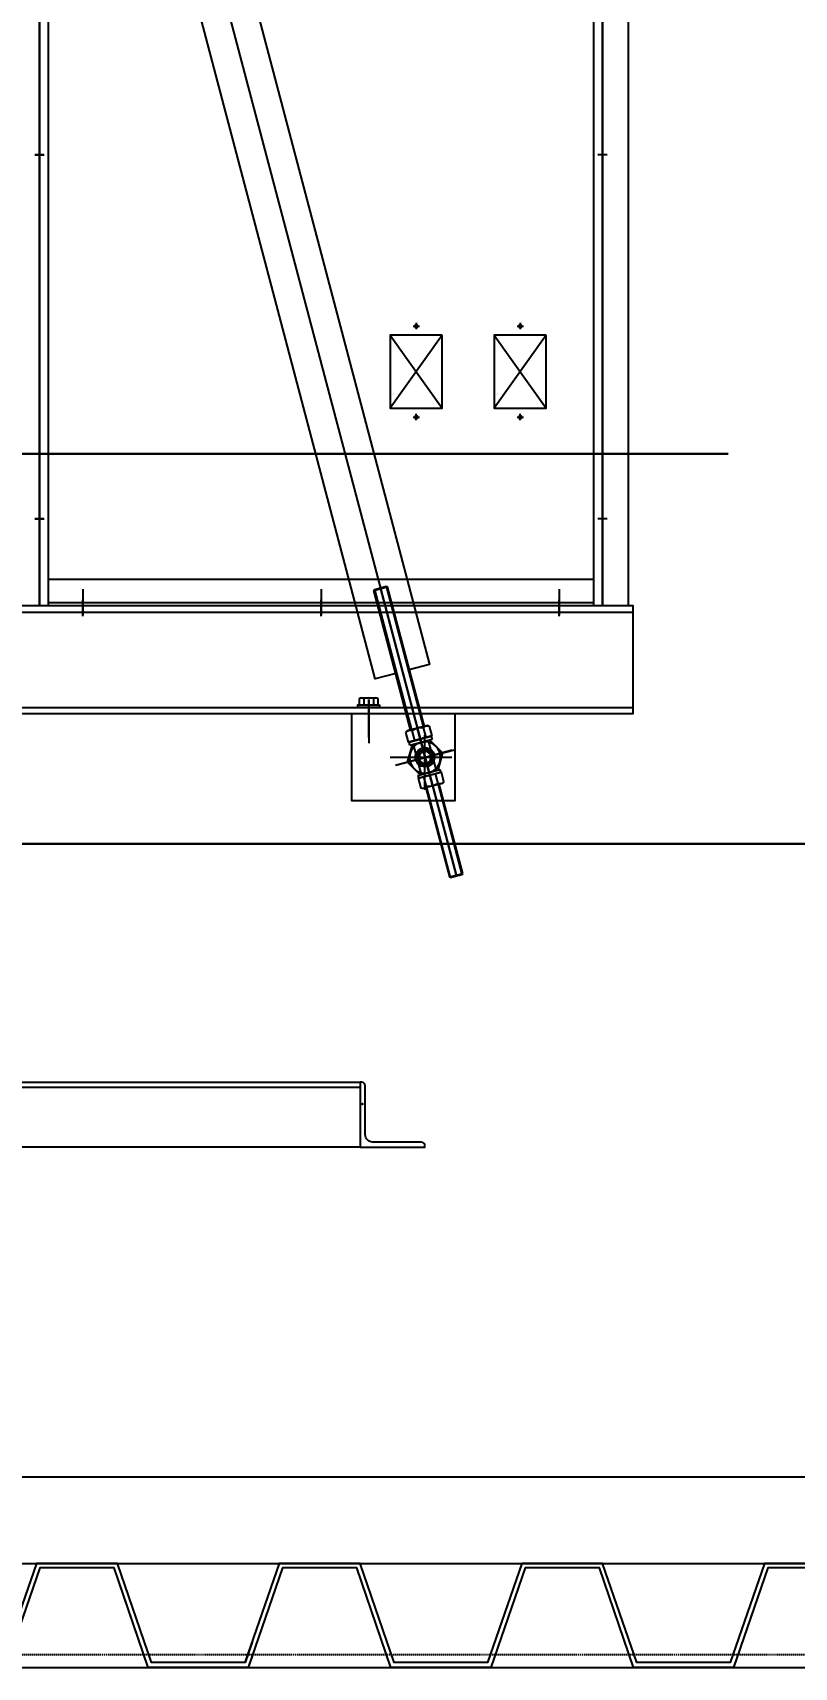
# Model space of a CAD drawing. Header units: millimetres. Extents: x 5544 to 245194, y -610088 to 30375.
# Drawn here: x 70584 to 71463, y -2770 to -884 of the extents above; entities that cross this region are included whole.
import ezdxf
from ezdxf.enums import TextEntityAlignment as Align
from ezdxf.lldxf.tags import DXFTag

# ---------------------------------------------------------------- set-up
doc = ezdxf.new("R2010")
doc.units = ezdxf.units.MM
doc.linetypes.add('HID', pattern=[2.3, 1.5, -0.8])
for name, color, linetype in [('0-중심선', 1, 'CENTER'), ('1', 1, 'CENTER2'), ('1.중심선', 1, 'CENTER'), ('15', 15, 'Continuous'), ('2', 1, 'CENTER'), ('4', 4, 'Continuous'), ('A-CEN', 22, 'Continuous'), ('A-SECT-DRBD', 4, 'Continuous'), ('BOM', 6, 'Continuous'), ('CENTER', 1, 'CENTER'), ('CL', 1, 'CENTER'), ('FIN-4', 4, 'Continuous'), ('HID', 7, 'HID'), ('RD', 3, 'Continuous'), ('THIN', 3, 'Continuous'), ('주단면도-1$0$A-ST-CONC', 2, 'Continuous')]:
    doc.layers.add(name, color=color, linetype=linetype)
doc.layers.add('6', color=6, linetype='Continuous', lineweight=30)
doc.styles.add('ROMAND', font='gulim.ttc', dxfattribs={"oblique": 15})
doc.styles.get("Standard").update_dxf_attribs({"font": 'SYMBOL'})
tags = doc.linetypes.add('CENTER', pattern=[2, 1.25, -0.25, 0.25, -0.25]).pattern_tags.tags
tags[10:11] = [DXFTag(74, 4), DXFTag(75, 0), DXFTag(340, '0'), DXFTag(46, 1.0), DXFTag(50, 0.0), DXFTag(44, 0.0), DXFTag(45, 0.0)]
tags[8:9] = [DXFTag(74, 4), DXFTag(75, 0), DXFTag(340, '0'), DXFTag(46, 1.0), DXFTag(50, 0.0), DXFTag(44, 0.0), DXFTag(45, 0.0)]
tags[6:7] = [DXFTag(74, 4), DXFTag(75, 0), DXFTag(340, '0'), DXFTag(46, 1.0), DXFTag(50, 0.0), DXFTag(44, 0.0), DXFTag(45, 0.0)]
tags[4:5] = [DXFTag(74, 4), DXFTag(75, 0), DXFTag(340, '0'), DXFTag(46, 1.0), DXFTag(50, 0.0), DXFTag(44, 0.0), DXFTag(45, 0.0)]
tags = doc.linetypes.add('CENTER2', pattern=[1.125, 0.75, -0.125, 0.125, -0.125]).pattern_tags.tags
tags[10:11] = [DXFTag(74, 4), DXFTag(75, 0), DXFTag(340, '0'), DXFTag(46, 1.0), DXFTag(50, 0.0), DXFTag(44, 0.0), DXFTag(45, 0.0)]
tags[8:9] = [DXFTag(74, 4), DXFTag(75, 0), DXFTag(340, '0'), DXFTag(46, 1.0), DXFTag(50, 0.0), DXFTag(44, 0.0), DXFTag(45, 0.0)]
tags[6:7] = [DXFTag(74, 4), DXFTag(75, 0), DXFTag(340, '0'), DXFTag(46, 1.0), DXFTag(50, 0.0), DXFTag(44, 0.0), DXFTag(45, 0.0)]
tags[4:5] = [DXFTag(74, 4), DXFTag(75, 0), DXFTag(340, '0'), DXFTag(46, 1.0), DXFTag(50, 0.0), DXFTag(44, 0.0), DXFTag(45, 0.0)]
tags = doc.linetypes.add('HIDDEN', pattern=[0.375, 0.25, -0.125]).pattern_tags.tags
tags[6:7] = [DXFTag(74, 4), DXFTag(75, 0), DXFTag(340, '0'), DXFTag(46, 1.0), DXFTag(50, 0.0), DXFTag(44, 0.0), DXFTag(45, 0.0)]
tags[4:5] = [DXFTag(74, 4), DXFTag(75, 0), DXFTag(340, '0'), DXFTag(46, 1.0), DXFTag(50, 0.0), DXFTag(44, 0.0), DXFTag(45, 0.0)]
doc.dimstyles.new('DIM-A-002-단면', dxfattribs={"dimscale": 330, "dimtxt": 1, "dimasz": 0.4, "dimexe": 0.2, "dimexo": 0.3, "dimgap": 0.4, "dimtad": 1, "dimdec": 0, "dimtxsty": 'ROMAND', "dimcen": 0, "dimclrd": 15, "dimclre": 15, "dimclrt": 3, "dimadec": 0, "dimazin": 0, "dimtfac": 1, "dimtmove": 0, "dimatfit": 3, "dimfxl": 1, "dimarcsym": 0})

# ---------------------------------------------------------------- blocks, each defined once
blk = doc.blocks.new('A$C6F62D67A')
blk.add_lwpolyline([(51, 24.9), (51, 45.7), (33, 56.1), (15, 45.7), (15, 24.9), (33, 14.5), (51, 24.9)])
for radius in [18, 6.92]:
    blk.add_circle((33, 35.3), radius)
at = {"layer": '2'}
for p, q in [((15, 44.3), (51, 44.3)), ((15, 26.3), (51, 26.3))]:
    blk.add_line(p, q, dxfattribs=at)
at = {"layer": 'CENTER'}
for p, q in [((33, 0), (33, 70.6)), ((0, 35.3), (66, 35.3))]:
    blk.add_line(p, q, dxfattribs=at)
at = {"layer": 'THIN'}
blk.add_arc((33, 35.3), 8, 345, 255, dxfattribs=at)
blk = doc.blocks.new('A$C497EC5C6')
for p, q in [((1, 42.2, 190.1), (2.1, 43.3, 190.1)), ((1, 28.4, 190.1), (1, 42.2, 190.1)), ((2.1, 27.3, 190.1), (2.1, 43.3, 190.1)), ((2.1, 43.3, 190.1), (108.5, 43.3, 190.1)), ((109.6, 49.2, 190.1), (108.5, 47.3, 190.1)), ((108.5, 47.3, 190.1), (108.5, 23.3, 190.1)), ((109.6, 49.2, 190.1), (121.5, 49.2, 190.1)), ((109.6, 42.2, 190.1), (121.5, 42.2, 190.1)), ((121.5, 49.2, 190.1), (121.5, 21.5, 190.1)), ((121.5, 22, 190.1), (121.5, 48.6, 190.1)), ((121.5, 48.6, 190.1), (124.5, 48.6, 190.1)), ((124.5, 22, 190.1), (124.5, 48.6, 190.1)), ((164.5, 48.6, 190.1), (160.5, 48.6, 190.1)), ((160.5, 48.6, 190.1), (160.5, 22, 190.1)), ((176.4, 49.2, 190.1), (164.5, 49.2, 190.1)), ((164.5, 49.2, 190.1), (164.5, 21.5, 190.1)), ((164.5, 22, 190.1), (164.5, 48.6, 190.1)), ((176.4, 42.2, 190.1), (164.5, 42.2, 190.1)), ((176.4, 49.2, 190.1), (177.5, 47.3, 190.1)), ((177.5, 47.3, 190.1), (177.5, 23.3, 190.1)), ((343.9, 43.3, 190.1), (177.5, 43.3, 190.1)), ((343.9, 27.3, 190.1), (343.9, 43.3, 190.1)), ((345, 42.2, 190.1), (343.9, 43.3, 190.1)), ((345, 28.4, 190.1), (345, 42.2, 190.1)), ((2.1, 27.3, 190.1), (1, 28.4, 190.1)), ((108.5, 27.3, 190.1), (2.1, 27.3, 190.1)), ((108.5, 23.3, 190.1), (109.6, 21.5, 190.1)), ((109.6, 28.4, 190.1), (121.5, 28.4, 190.1)), ((121.5, 21.5, 190.1), (109.6, 21.5, 190.1)), ((124.5, 22, 190.1), (121.5, 22, 190.1)), ((160.5, 22, 190.1), (164.5, 22, 190.1)), ((176.4, 28.4, 190.1), (164.5, 28.4, 190.1)), ((164.5, 21.5, 190.1), (176.4, 21.5, 190.1)), ((177.5, 23.3, 190.1), (176.4, 21.5, 190.1)), ((177.5, 27.3, 190.1), (343.9, 27.3, 190.1)), ((343.9, 27.3, 190.1), (345, 28.4, 190.1))]:
    blk.add_line(p, q)
at = {"elevation": 190.1}
blk.add_lwpolyline([(245, 27.3), (245, 2.8), (2552.5, 2.8, 1), (2552.5, 67.8), (245, 67.8), (245, 43.3)], format="xyb", dxfattribs=at)
blk.add_circle((142.5, 35.3, 190.1), 9)
for centre, radius, start, end in [((114.6, 45.7, 190.1), 6.13, 145.591, 214.409), ((132.5, 35.2, 190.1), 24, 162.8014, 179.5998), ((171.4, 45.7, 190.1), 6.13, 325.591, 34.409), ((153.5, 35.2, 190.1), 24, 0.4002, 17.1986), ((132.5, 35.5, 190.1), 24, 180.4002, 197.1986), ((114.6, 24.9, 190.1), 6.13, 145.591, 214.409), ((153.5, 35.5, 190.1), 24, 342.8014, 359.5998), ((171.4, 24.9, 190.1), 6.13, 325.591, 34.409)]:
    blk.add_arc(centre, radius, start, end)
at = {"layer": '1'}
for p, q in [((142.5, 67.8, 190.1), (142.5, 2.8, 190.1)), ((2613.2, 35.3, 190.1), (2.3, 35.3, 190.1))]:
    blk.add_line(p, q, dxfattribs=at)
at = {"layer": 'CL'}
for p, q in [((345, 35.3, 190.1), (0, 35.3, 190.1)), ((122.5, 35.3, 190.1), (107.5, 35.3, 190.1)), ((163.5, 35.3, 190.1), (178.5, 35.3, 190.1))]:
    blk.add_line(p, q, dxfattribs=at)
at = {"layer": 'RD'}
for p, q in [((1, 42.2, 190.1), (108.5, 42.2, 190.1)), ((345, 42.2, 190.1), (177.5, 42.2, 190.1)), ((1, 28.4, 190.1), (108.5, 28.4, 190.1)), ((345, 28.4, 190.1), (177.5, 28.4, 190.1))]:
    blk.add_line(p, q, dxfattribs=at)
blk.add_blockref('A$C6F62D67A', (109.5, 0, 190.1))
blk = doc.blocks.new('A$CD31876AC')
for p, q in [((0, 217.5), (1845, 217.5)), ((1529, 117.7), (1530.5, 118.5)), ((1529, 117.7), (1529, 110.5)), ((1530.5, 118.5), (1549.5, 118.5)), ((1534.5, 117.7), (1534.5, 110.5)), ((1545.5, 117.7), (1545.5, 110.5)), ((1549.5, 118.5), (1551, 117.7)), ((1551, 110.5), (1551, 117.7)), ((0, 107.5), (1845, 107.5)), ((1529, 110.5), (1551, 110.5))]:
    blk.add_line(p, q)
blk.add_lwpolyline([(0, 225), (1845, 225), (1845, 100), (0, 100)])
for points in [[(1520, 100), (1520, 0), (1640, 0), (1640, 100)], [(1552.5, 110.5), (1552.5, 107.5), (1527.5, 107.5), (1527.5, 110.5)]]:
    blk.add_lwpolyline(points, close=True)
blk.add_circle((1605, 50), 11)
for centre, radius, start, end in [((1531.8, 113.6), 4.85, 55.591, 124.409), ((1540, 99.5), 19, 73.2199, 106.7801), ((1548.2, 113.6), 4.85, 55.591, 124.409)]:
    blk.add_arc(centre, radius, start, end)
at = {"layer": '1'}
for p, q in [((1210, 213), (1210, 231.9)), ((1485, 213), (1485, 231.9)), ((1760, 213), (1760, 231.9)), ((1605, 12.4), (1605, 75.4)), ((1565, 50), (1635.9, 50))]:
    blk.add_line(p, q, dxfattribs=at)
at = {"layer": 'CL'}
for p, q in [((1540, 73), (1540, 116.7)), ((1540, 116.5), (1540, 66.5))]:
    blk.add_line(p, q, dxfattribs=at)
blk = doc.blocks.new('A$CB0754388')
blk.add_lwpolyline([(0, 98.1), (60, 98.1), (60, 14.1), (0, 14.1), (0, 98.1)])
for centre in [(30, 108.6), (30, 3.6)]:
    blk.add_circle(centre, 1.7)
at = {"layer": '0-중심선'}
for p, q in [((60, 98.1), (0, 14.1)), ((0, 98.1), (60, 14.1))]:
    blk.add_line(p, q, dxfattribs=at)
at = {"layer": '1.중심선'}
for p, q in [((33.6, 108.6), (26.4, 108.6)), ((30, 112.3), (30, 105)), ((33.6, 3.6), (26.4, 3.6)), ((30, 0), (30, 7.3))]:
    blk.add_line(p, q, dxfattribs=at)
blk = doc.blocks.new('A$CE61B8CFC')
for points in [[(1810, 11), (1840, 11), (1840, 2361), (1810, 2361)], [(580, 11), (1160, 11), (1160, 2311), (580, 2311)], [(1160, 11), (1810, 11), (1810, 2311), (1160, 2311)], [(1170, 11), (1800, 11), (1800, 2311), (1170, 2311)], [(1170, 11), (1800, 11), (1800, 41), (1170, 41)], [(1170, 11), (1800, 11), (1800, 14.2), (1170, 14.2)]]:
    blk.add_lwpolyline(points, close=True)
at = {"layer": '1'}
for p, q in [((1165.1, 531), (1154.6, 531)), ((1154.9, 531), (1165.4, 531)), ((1815.1, 531), (1804.6, 531)), ((1165.1, 111), (1154.6, 111)), ((1154.9, 111), (1165.4, 111)), ((1815.1, 111), (1804.6, 111)), ((1210, 30), (1210, 0)), ((1485, 30), (1485, 0)), ((1760, 30), (1760, 0))]:
    blk.add_line(p, q, dxfattribs=at)
at = {"xscale": -1}
for p in [(1625, 224.9), (1745, 224.9)]:
    blk.add_blockref('A$CB0754388', p, dxfattribs=at)
blk = doc.blocks.new('판넬타입 일방형 측면')
at = {"layer": '6'}
blk.add_line((1212.5, -649.9), (-1084.7, -649.9), dxfattribs=at)
at = {"xscale": -1}
for name, p in [('A$CE61B8CFC', (870, -835.9)), ('A$CD31876AC', (870, -1049.9))]:
    blk.add_blockref(name, p, dxfattribs=at)
at = {"rotation": 75.21408101361583}
blk.add_blockref('A$C497EC5C6', (-737.3, -1146.9, -190.1), dxfattribs=at)
blk = doc.blocks.new('EasyBMINFO')
at = {"color": 0}
blk.add_circle((0, 0), 0.5, dxfattribs=at)
blk.add_text('Info', height=0.25).set_placement((0, 0), align=Align.MIDDLE_CENTER)
at = {"flags": 1}
for tag, p in [('NAME', (0, -1)), ('ENAME', (0, -2)), ('SPEC', (0, -3)), ('MATERIAL', (0, -4)), ('WEIGHT', (0, -5)), ('PRICE', (0, -6)), ('MAKER', (0, -7)), ('REMARK', (0, -8)), ('USER1', (0, -9)), ('USER2', (0, -10)), ('USER3', (0, -11)), ('USER4', (0, -12)), ('USER5', (0, -13)), ('QTY', (0, -14))]:
    blk.add_attdef(tag, p, '', height=0.25, dxfattribs=at)
blk = doc.blocks.new('LY용 벽체브라켓')
at = {"layer": '4', "linetype": 'Continuous'}
blk.add_line((389351.2, -458567.3), (390671.2, -458567.3), dxfattribs=at)
blk.add_lwpolyline([(389351.2, -458636.3), (389276.2, -458636.3), (389276.2, -458634.3, -0.414214), (389280.2, -458630.3), (389336.7, -458630.3, 0.414214), (389345.2, -458621.8), (389345.2, -458565.3, -0.414214), (389349.2, -458561.3), (389351.2, -458561.3), (389351.2, -458636.3)], format="xyb", dxfattribs=at)
blk.add_lwpolyline([(389351.2, -458561.3), (389351.2, -458636.3), (390671.2, -458636.3), (390671.2, -458561.3), (389351.2, -458561.3)], dxfattribs=at)
at = {"layer": 'BOM', "xscale": -1}
blk.add_blockref('EasyBMINFO', (389348.2, -458586.3), dxfattribs=at)
blk = doc.blocks.new('*D2918')
at = {"layer": '15', "color": 15, "lineweight": -2, "ltscale": 600}
for p, q in [((65662.2, 8179.6), (61908.5, 8179.6)), ((61974.5, -1688.4), (61974.5, 8047.6)), ((74305.7, -1820.4), (61908.5, -1820.4))]:
    blk.add_line(p, q, dxfattribs=at)
at = {"layer": '15', "color": 15}
for points in [[(61996.5, 8047.6), (61952.5, 8047.6), (61974.5, 8179.6)], [(61952.5, -1688.4), (61996.5, -1688.4), (61974.5, -1820.4)]]:
    blk.add_solid(points, dxfattribs=at)
at = {"layer": 'Defpoints', "color": 0}
for p in [(61974.5, 8179.6), (65761.2, 8179.6), (74404.7, -1820.4)]:
    blk.add_point(p, dxfattribs=at)
at = {"layer": '15', "color": 3, "ltscale": 600, "insert": (61672.7, 3179.6), "char_height": 330, "attachment_point": 5, "rotation": 90, "style": 'ROMAND'}
blk.add_mtext('TRAVEL 10000', dxfattribs=at)

msp = doc.modelspace()

# ---------------------------------------------------------------- linework, layer by layer
at = {"layer": 'A-CEN'}
for p, q in [((64878.7, -1820.4), (74404.7, -1820.4)), ((64878.7, -2550.4), (74404.7, -2550.4))]:
    msp.add_line(p, q, dxfattribs=at)
at = {"layer": 'A-SECT-DRBD'}
for points in [[(70836.9, -2757.7), (70832.6, -2770.4), (70717.2, -2770.4), (70677.7, -2655.7), (70592, -2655.7), (70552.5, -2770.4), (70437.1, -2770.4), (70397.7, -2655.7), (70312, -2655.7), (70272.5, -2770.4), (70157.1, -2770.4), (70117.7, -2655.7), (70032, -2655.7), (69992.5, -2770.4), (69877.2, -2770.4), (69837.7, -2655.7), (69752, -2655.7), (69712.6, -2770.4), (69597.2, -2770.4), (69557.7, -2655.7), (69472, -2655.7), (69432.5, -2770.4), (69317, -2770.4)], [(70836.9, -2741.3), (70828.8, -2765), (70721, -2765), (70681.5, -2650.4), (70588.2, -2650.4), (70548.7, -2765), (70440.9, -2765), (70401.5, -2650.4), (70308.2, -2650.4), (70268.7, -2765), (70160.9, -2765), (70121.5, -2650.4), (70028.2, -2650.4), (69988.7, -2765), (69881, -2765), (69841.5, -2650.4), (69748.2, -2650.4), (69708.8, -2765), (69601, -2765), (69561.5, -2650.4), (69468.2, -2650.4), (69428.7, -2765), (69320.9, -2765)], [(71521.5, -2650.4), (71428.2, -2650.4), (71388.8, -2765), (71281, -2765), (71241.5, -2650.4), (71148.2, -2650.4), (71108.7, -2765), (71000.9, -2765), (70961.5, -2650.4), (70868.2, -2650.4), (70828.7, -2765), (70720.9, -2765), (70681.5, -2650.4)], [(71517.7, -2655.7), (71432, -2655.7), (71392.6, -2770.4), (71277.2, -2770.4), (71237.7, -2655.7), (71152, -2655.7), (71112.5, -2770.4), (70997.1, -2770.4), (70957.7, -2655.7), (70872, -2655.7), (70832.5, -2770.4), (70717.1, -2770.4), (70681.5, -2666.8)]]:
    msp.add_lwpolyline(points, dxfattribs=at)
at = {"layer": 'FIN-4'}
for p, q in [((69151.9, -2550.4), (72601.5, -2550.4)), ((69151.9, -2650.4), (72601.5, -2650.4))]:
    msp.add_line(p, q, dxfattribs=at)
at = {"layer": 'HID', "color": 8}
msp.add_line((68701.5, -2755.4), (72586.5, -2755.4), dxfattribs=at)
at = {"layer": '주단면도-1$0$A-ST-CONC'}
msp.add_line((66851.5, -2770.4), (72601.5, -2770.4), dxfattribs=at)

# ---------------------------------------------------------------- block references
at = {"xscale": -1}
msp.add_blockref('판넬타입 일방형 측면', (70301.5, -720.5), dxfattribs=at)
at = {"layer": '6', "linetype": 'HIDDEN', "xscale": -1}
msp.add_blockref('LY용 벽체브라켓', (460312.7, 456465.9), dxfattribs=at)

# ---------------------------------------------------------------- dimensions: what is measured, and where the dimension line sits
at = {"layer": '15', "ltscale": 600}
dim = msp.add_linear_dim(base=(61974.5, 8179.6), p1=(74404.7, -1820.4), p2=(65761.2, 8179.6), angle=90, text='TRAVEL <>', dimstyle='DIM-A-002-단면', dxfattribs=at)
dim.commit()
dim.dimension.update_dxf_attribs({"geometry": '*D2918', "text_midpoint": (61672.7, 3179.6)})

doc.saveas('drawing.dxf')
